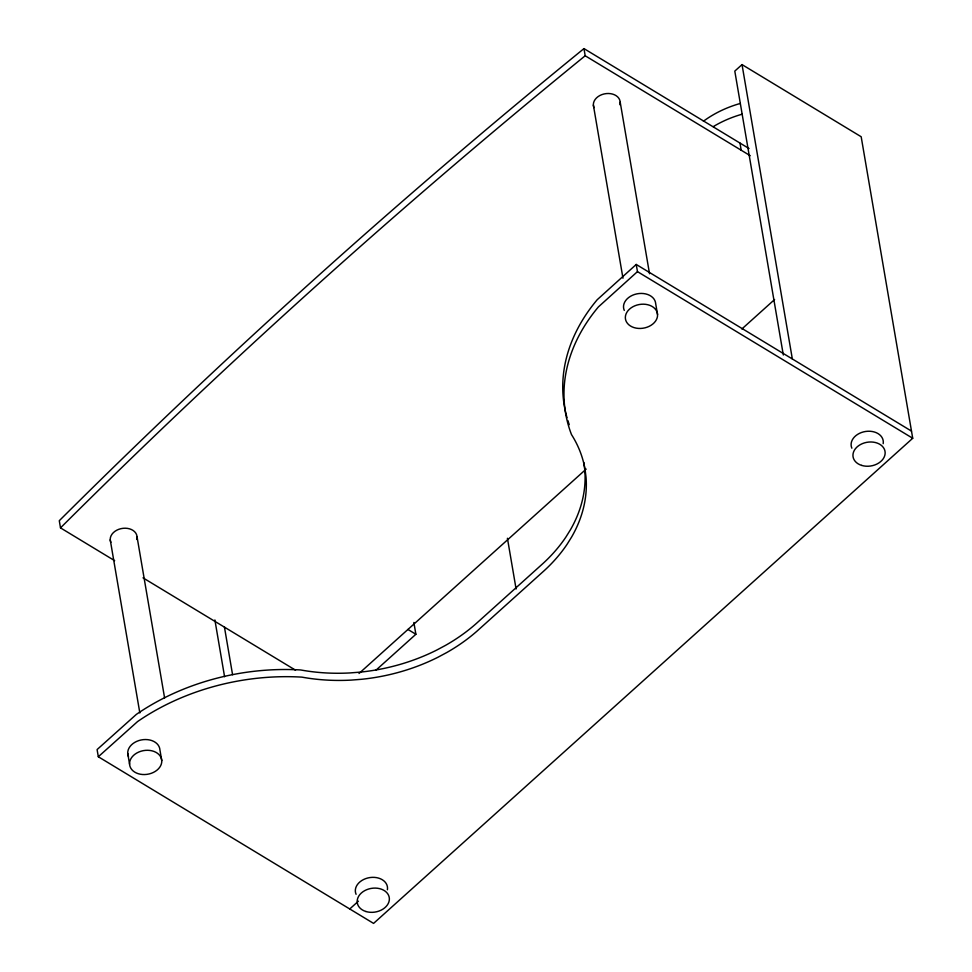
<?xml version="1.0" encoding="UTF-8"?>
<svg xmlns="http://www.w3.org/2000/svg" width="972" height="972" viewBox="0 0 972 972"><rect width="100%" height="100%" fill="white"/><g stroke="black" fill="none" stroke-linecap="round" stroke-linejoin="round"><path stroke-width="1.46" d="M60.507 527.881C227.217 361.718 402.639 204.351 585.193 55.769L583.965 48.6C401.412 197.17 225.99 354.549 59.28 520.713L60.507 527.881L114.647 560.674M911.493 431.106L636.235 264.457L597.173 299.753A203.816 150.745 -9.7 0 0 567.028 417.729M636.235 264.457L637.462 271.625L598.4 306.921A203.816 150.745 -9.7 0 0 571.487 434.569A166.686 123.286 -9.7 0 1 585.083 469.719L586.019 477.155A166.686 123.286 -9.7 0 1 571.597 537.054L567.162 544.174A166.686 123.286 -9.7 0 1 544.223 570.649L477.398 630.779A166.686 123.286 -9.7 0 1 446.707 652.564L438.117 657.157A166.686 123.286 -9.7 0 1 361.353 679.307L351.281 680.096A166.686 123.286 -9.7 0 1 301.915 677.132A203.816 150.745 -9.7 0 0 137.574 721.564L98.318 756.751L373.576 923.4L912.72 438.275L861.18 136.748L742.025 64.602L734.796 71.102L783.323 355.011M359.02 673.475L586.165 469.087M741.879 328.973L774.599 299.534M375.86 670.279L415.882 634.266L413.865 622.481M349.75 908.966L358.425 901.166M583.965 48.6L749.035 148.546M585.193 55.769L750.263 155.714M637.462 271.625L912.72 438.275M407.936 629.455L415.882 634.266M143.018 577.842L295.512 670.17M742.025 64.602L792.338 358.96M739.971 143.054L741.199 150.223M657.546 314.527A16.208 11.992 -9.7 0 0 632.748 306.824A16.208 11.992 -9.7 0 0 634.06 327.613A16.208 11.992 -9.7 0 0 657.546 314.527L655.699 303.762A16.208 11.992 -9.7 0 0 636.757 293.896A16.208 11.992 -9.7 0 0 624.267 310.408M620.185 102.096L649.527 273.74M593.37 105.098L622.967 278.223M507.42 538.257L516.096 588.996M224.411 626.891L232.575 674.714M214.885 619.954L224.581 676.731M137.052 536.823L164.608 698.005M161.765 760.626A16.208 11.992 -9.7 0 0 136.967 752.923A16.208 11.992 -9.7 0 0 138.279 773.712A16.208 11.992 -9.7 0 0 161.765 760.626L159.918 749.874A16.208 11.992 -9.7 0 0 140.976 740.008A16.208 11.992 -9.7 0 0 128.486 756.508M110.237 539.825L139.834 712.938M127.745 753.458L129.58 764.223M98.318 756.751L97.091 749.57L136.347 714.396A203.816 150.745 -9.7 0 1 300.688 669.963A166.686 123.286 -9.7 0 0 350.054 672.928L360.126 672.138A166.686 123.286 -9.7 0 0 436.89 649.989L445.48 645.396A166.686 123.286 -9.7 0 0 476.171 623.611L542.996 563.481A166.686 123.286 -9.7 0 0 565.935 537.006L570.37 529.886A166.686 123.286 -9.7 0 0 584.792 469.986L583.868 462.55M703.412 121.245A93.13 68.878 -9.7 0 1 740.324 103.445M713.254 126.639A93.13 68.878 -9.7 0 1 742.158 114.198M569.252 424.655A203.816 150.745 -9.7 0 1 567.867 420.512M110.857 542.352A13.511 9.999 -9.7 0 1 123.007 528.318A13.511 9.999 -9.7 0 1 136.76 539.46M593.989 107.637A13.511 9.999 -9.7 0 1 606.151 93.604A13.511 9.999 -9.7 0 1 619.893 104.745M851.861 448.201A16.208 11.992 -9.7 0 1 865.748 431.447A16.208 11.992 -9.7 0 1 883.183 443.682M356.08 894.301A16.208 11.992 -9.7 0 1 369.968 877.558A16.208 11.992 -9.7 0 1 387.403 889.781M861.666 465.406A16.208 11.992 -9.7 0 0 885.14 452.32A16.208 11.992 -9.7 0 0 860.342 444.617A16.208 11.992 -9.7 0 0 861.666 465.406M365.885 911.505A16.208 11.992 -9.7 0 0 389.359 898.42A16.208 11.992 -9.7 0 0 364.561 890.729A16.208 11.992 -9.7 0 0 365.885 911.505"/></g></svg>
